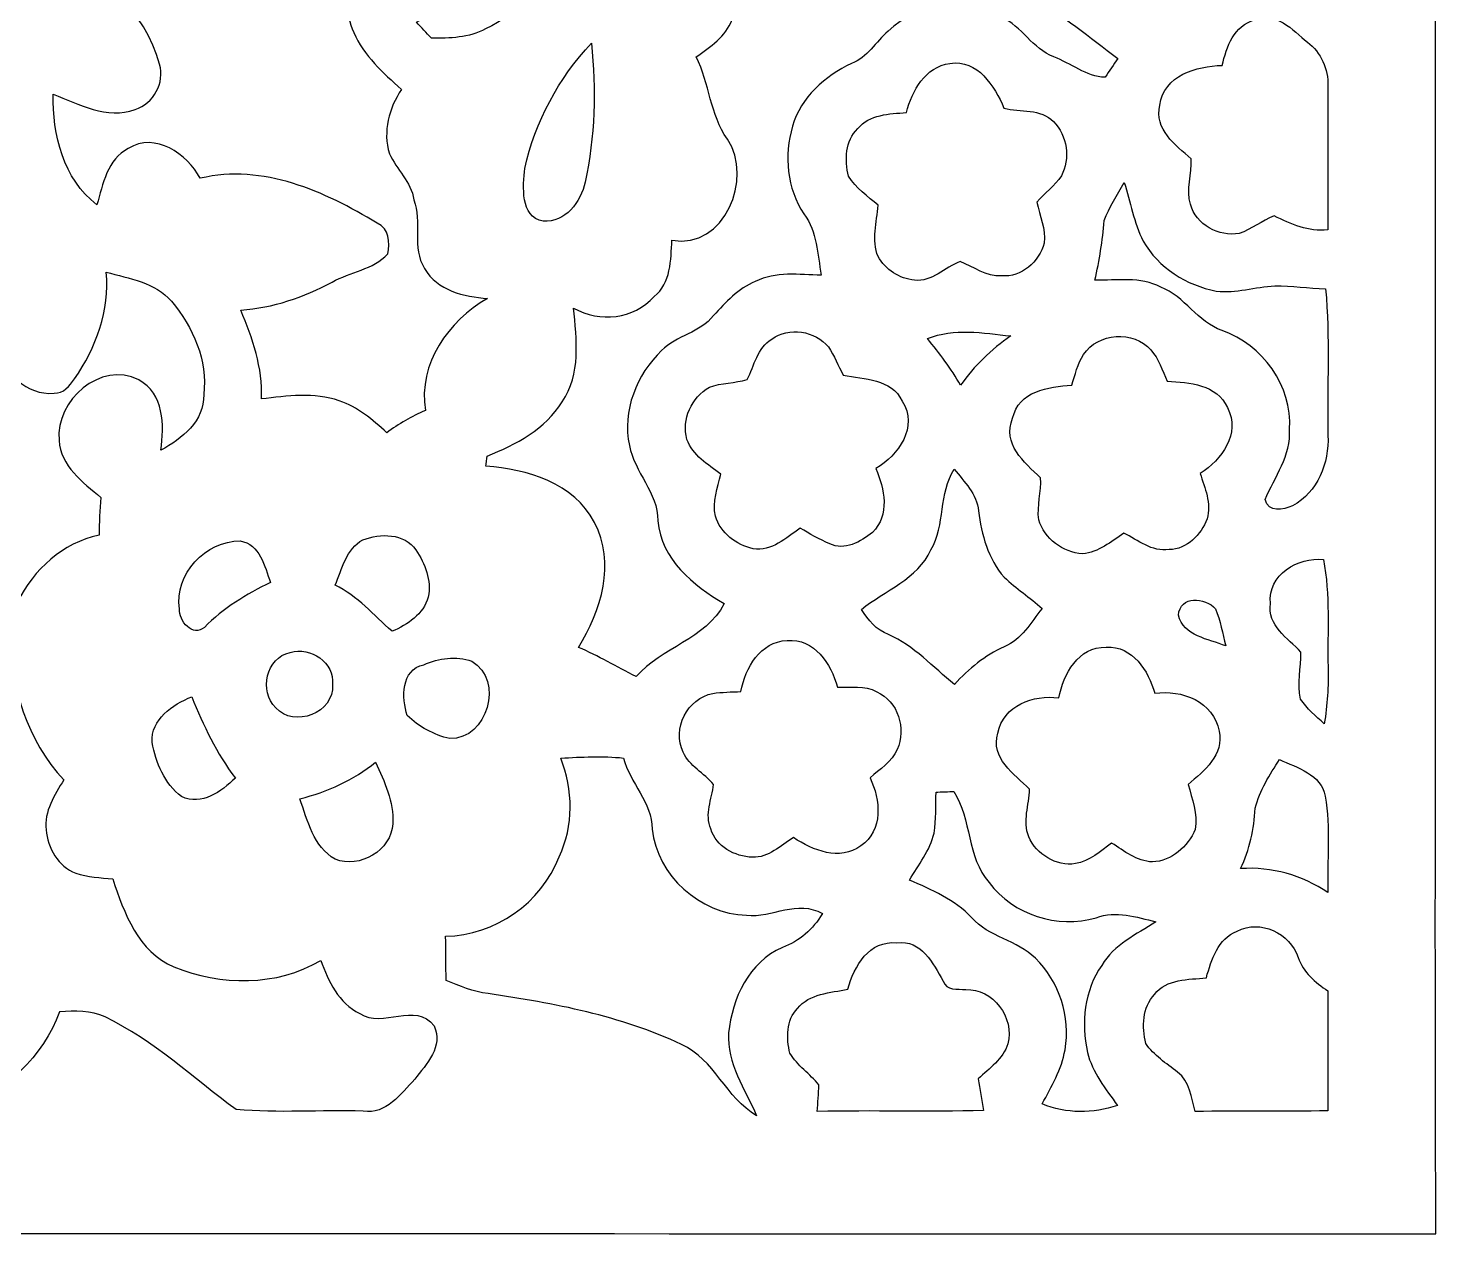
# Model space of a CAD drawing. Header units: centimetres. Extents: x -10.6 to 10.6, y -14 to 14.
# Drawn here: x 2.09 to 10.65, y -13.96 to -6.63 of the extents above; entities that cross this region are included whole.
import ezdxf

# ---------------------------------------------------------------- set-up
doc = ezdxf.new("R2010")
doc.units = ezdxf.units.CM
doc.header["$MEASUREMENT"] = 0
doc.layers.add('Camada 1', color=7, linetype='Continuous')

msp = doc.modelspace()

# ---------------------------------------------------------------- linework, layer by layer
at = {"layer": 'Camada 1', "color": 156}
for points, knots in [([(-10.6433, 13.95341), (-3.54717, 13.95412), (3.54894, 13.95412), (10.64506, 13.95377), (10.64506, 13.95377), (10.644, 6.25686), (10.64472, -1.44003), (10.64436, -9.13694), (10.64436, -9.13694), (10.64648, -10.74313), (10.64083, -12.34968), (10.64718, -13.95589), (10.64718, -13.95589), (3.54894, -13.95377), (-3.54894, -13.95411), (-10.64718, -13.95553), (-10.64718, -13.95553), (-10.64013, -4.65242), (-10.64789, 4.65067), (-10.6433, 13.95341)], [0, 0, 0, 0, 0.1666667, 0.1666667, 0.1666667, 0.1666667, 0.3333333, 0.3333333, 0.3333333, 0.3333333, 0.5, 0.5, 0.5, 0.5, 0.6666667, 0.6666667, 0.6666667, 0.6666667, 1, 1, 1, 1]), ([(3.68935, -4.4704), (3.68935, -4.4704), (3.68935, -4.4704), (3.68935, -4.4704), (3.68935, -4.4704), (3.66006, -4.53248), (3.70945, -4.60199), (3.76237, -4.63337), (3.76237, -4.63337), (3.84774, -4.67783), (3.94441, -4.70041), (4.02271, -4.75862), (4.02271, -4.75862), (4.23262, -4.91208), (4.34162, -5.20417), (4.25662, -5.45429), (4.25662, -5.45429), (4.22416, -5.56682), (4.13985, -5.66313), (4.14338, -5.7852), (4.14338, -5.7852), (4.14055, -6.06071), (3.94124, -6.31789), (3.67454, -6.38703), (3.67454, -6.38703), (3.49673, -6.44877), (3.31082, -6.35916), (3.13124, -6.40785), (3.13124, -6.40785), (2.84585, -6.48545), (2.52165, -6.32566), (2.40841, -6.05296), (2.40841, -6.05296), (2.34597, -5.94184), (2.37949, -5.80214), (2.30786, -5.6963), (2.30786, -5.6963), (2.24683, -5.6021), (2.20169, -5.49909), (2.15971, -5.39537), (2.15971, -5.39537), (2.07856, -5.42536), (1.99955, -5.46206), (1.91557, -5.48252), (1.91557, -5.48252), (1.78011, -5.5132), (1.64217, -5.48181), (1.506, -5.47792), (1.506, -5.47792), (1.7787, -5.68077), (2.04576, -5.91326), (2.19674, -6.22477), (2.19674, -6.22477), (2.52976, -6.26075), (2.80846, -6.53133), (2.89207, -6.84917), (2.89207, -6.84917), (2.92593, -6.96136), (2.85467, -7.088), (2.74425, -7.12435), (2.74425, -7.12435), (2.57315, -7.18643), (2.40242, -7.09259), (2.24649, -7.0305), (2.24649, -7.0305), (2.24013, -7.27745), (2.30681, -7.54556), (2.51178, -7.70254), (2.51178, -7.70254), (2.54706, -7.57802), (2.57598, -7.42702), (2.70228, -7.36106), (2.70228, -7.36106), (2.86597, -7.2591), (3.06034, -7.39386), (3.14006, -7.54203), (3.14006, -7.54203), (3.52142, -7.45172), (3.89573, -7.62141), (4.21498, -7.81473), (4.21498, -7.81473), (4.29012, -7.84895), (4.29153, -7.9308), (4.27848, -8.00169), (4.27848, -8.00169), (4.19064, -8.09766), (4.05024, -8.1093), (3.94124, -8.17316), (3.94124, -8.17316), (3.76907, -8.26557), (3.58174, -8.32908), (3.38596, -8.34284), (3.38596, -8.34284), (3.45617, -8.51464), (3.52142, -8.6935), (3.51084, -8.88259), (3.51084, -8.88259), (3.66747, -8.86529), (3.83151, -8.84061), (3.98426, -8.89387), (3.98426, -8.89387), (4.09609, -8.93127), (4.18711, -9.00923), (4.27248, -9.0879), (4.27248, -9.0879), (4.34586, -9.03498), (4.42453, -8.98913), (4.50744, -8.95278), (4.50744, -8.95278), (4.46263, -8.66634), (4.6475, -8.41058), (4.88456, -8.27229), (4.88456, -8.27229), (4.74239, -8.26099), (4.5787, -8.22501), (4.50249, -8.09025), (4.50249, -8.09025), (4.42207, -7.96325), (4.4905, -7.80732), (4.43723, -7.67291), (4.43723, -7.67291), (4.42207, -7.56284), (4.33175, -7.48946), (4.28871, -7.39245), (4.28871, -7.39245), (4.2478, -7.25735), (4.28625, -7.11658), (4.36174, -7.00193), (4.36174, -7.00193), (4.25026, -6.90068), (4.13244, -6.79767), (4.07317, -6.65585), (4.07317, -6.65585), (4.01742, -6.5412), (4.02166, -6.40927), (4.03365, -6.2858), (4.03365, -6.2858), (4.07811, -6.08188), (4.31553, -5.97146), (4.50814, -6.02896), (4.50814, -6.02896), (4.62492, -6.08682), (4.71134, -6.20959), (4.68453, -6.34434), (4.68453, -6.34434), (4.68736, -6.47841), (4.55541, -6.54261), (4.45311, -6.59341), (4.45311, -6.59341), (4.48344, -6.62552), (4.51379, -6.65833), (4.54377, -6.69113), (4.54377, -6.69113), (4.65596, -6.69183), (4.77237, -6.68901), (4.87327, -6.63434), (4.87327, -6.63434), (5.07646, -6.54227), (5.20559, -6.34929), (5.30823, -6.1595), (5.30823, -6.1595), (5.40208, -5.96123), (5.47511, -5.75098), (5.50827, -5.53366), (5.50827, -5.53366), (5.40456, -5.61552), (5.30048, -5.70652), (5.16819, -5.73617), (5.16819, -5.73617), (5.01049, -5.78202), (4.81541, -5.7665), (4.70181, -5.63597), (4.70181, -5.63597), (4.58716, -5.49239), (4.58823, -5.2959), (4.61503, -5.12339), (4.61503, -5.12339), (4.55648, -5.11315), (4.49579, -5.10857), (4.44112, -5.08528), (4.44112, -5.08528), (4.34798, -4.95687), (4.33387, -4.79354), (4.27107, -4.65313), (4.27107, -4.65313), (4.17052, -4.53918), (4.04459, -4.44041), (3.8996, -4.39137), (3.8996, -4.39137), (3.81847, -4.36138), (3.74685, -4.4217), (3.68935, -4.4704)], [0, 0, 0, 0, 0.0204082, 0.0204082, 0.0204082, 0.0204082, 0.0408163, 0.0408163, 0.0408163, 0.0408163, 0.0612245, 0.0612245, 0.0612245, 0.0612245, 0.0816327, 0.0816327, 0.0816327, 0.0816327, 0.1020408, 0.1020408, 0.1020408, 0.1020408, 0.122449, 0.122449, 0.122449, 0.122449, 0.1428571, 0.1428571, 0.1428571, 0.1428571, 0.1632653, 0.1632653, 0.1632653, 0.1632653, 0.1836735, 0.1836735, 0.1836735, 0.1836735, 0.2040816, 0.2040816, 0.2040816, 0.2040816, 0.2244898, 0.2244898, 0.2244898, 0.2244898, 0.244898, 0.244898, 0.244898, 0.244898, 0.2653061, 0.2653061, 0.2653061, 0.2653061, 0.2857143, 0.2857143, 0.2857143, 0.2857143, 0.3061224, 0.3061224, 0.3061224, 0.3061224, 0.3265306, 0.3265306, 0.3265306, 0.3265306, 0.3469388, 0.3469388, 0.3469388, 0.3469388, 0.3673469, 0.3673469, 0.3673469, 0.3673469, 0.3877551, 0.3877551, 0.3877551, 0.3877551, 0.4081633, 0.4081633, 0.4081633, 0.4081633, 0.4285714, 0.4285714, 0.4285714, 0.4285714, 0.4489796, 0.4489796, 0.4489796, 0.4489796, 0.4693878, 0.4693878, 0.4693878, 0.4693878, 0.4897959, 0.4897959, 0.4897959, 0.4897959, 0.5102041, 0.5102041, 0.5102041, 0.5102041, 0.5306122, 0.5306122, 0.5306122, 0.5306122, 0.5510204, 0.5510204, 0.5510204, 0.5510204, 0.5714286, 0.5714286, 0.5714286, 0.5714286, 0.5918367, 0.5918367, 0.5918367, 0.5918367, 0.6122449, 0.6122449, 0.6122449, 0.6122449, 0.6326531, 0.6326531, 0.6326531, 0.6326531, 0.6530612, 0.6530612, 0.6530612, 0.6530612, 0.6734694, 0.6734694, 0.6734694, 0.6734694, 0.6938776, 0.6938776, 0.6938776, 0.6938776, 0.7142857, 0.7142857, 0.7142857, 0.7142857, 0.7346939, 0.7346939, 0.7346939, 0.7346939, 0.755102, 0.755102, 0.755102, 0.755102, 0.7755102, 0.7755102, 0.7755102, 0.7755102, 0.7959184, 0.7959184, 0.7959184, 0.7959184, 0.8163265, 0.8163265, 0.8163265, 0.8163265, 0.8367347, 0.8367347, 0.8367347, 0.8367347, 0.8571429, 0.8571429, 0.8571429, 0.8571429, 0.877551, 0.877551, 0.877551, 0.877551, 0.8979592, 0.8979592, 0.8979592, 0.8979592, 0.9183673, 0.9183673, 0.9183673, 0.9183673, 0.9387755, 0.9387755, 0.9387755, 0.9387755, 0.9591837, 0.9591837, 0.9591837, 0.9591837, 1, 1, 1, 1]), ([(6.75604, -4.57412), (6.75604, -4.57412), (6.75604, -4.57412), (6.75604, -4.57412), (6.75604, -4.57412), (6.68338, -4.81929), (6.59482, -5.06165), (6.56271, -5.31707), (6.56271, -5.31707), (6.5345, -5.45253), (6.5412, -5.60317), (6.46465, -5.72347), (6.46465, -5.72347), (6.38562, -5.80214), (6.26745, -5.75768), (6.2036, -5.6843), (6.2036, -5.6843), (6.07306, -5.53895), (5.97217, -5.36963), (5.84412, -5.22181), (5.84412, -5.22181), (5.8427, -5.43348), (5.84234, -5.6462), (5.8113, -5.85645), (5.8113, -5.85645), (5.7866, -6.05048), (5.79649, -6.26285), (5.92242, -6.42301), (5.92242, -6.42301), (5.96547, -6.35635), (5.99968, -6.28156), (6.05966, -6.22757), (6.05966, -6.22757), (6.13021, -6.20854), (6.21064, -6.20642), (6.27732, -6.23958), (6.27732, -6.23958), (6.38245, -6.31013), (6.43573, -6.46324), (6.37117, -6.57789), (6.37117, -6.57789), (6.3327, -6.6809), (6.23922, -6.74441), (6.1528, -6.80473), (6.1528, -6.80473), (6.23534, -6.96453), (6.23639, -7.15539), (6.34259, -7.30391), (6.34259, -7.30391), (6.50205, -7.54097), (6.32566, -7.97594), (6.00569, -7.91845), (6.00569, -7.91845), (5.99756, -8.03804), (6.00216, -8.17915), (5.89667, -8.25994), (5.89667, -8.25994), (5.77427, -8.39998), (5.56648, -8.41974), (5.40843, -8.33049), (5.40843, -8.33049), (5.4243, -8.52028), (5.45606, -8.73371), (5.33788, -8.89952), (5.33788, -8.89952), (5.23768, -9.06709), (5.05777, -9.15916), (4.88314, -9.23042), (4.88314, -9.23042), (4.88138, -9.24594), (4.87715, -9.27664), (4.87539, -9.29216), (4.87539, -9.29216), (5.1255, -9.30945), (5.41126, -9.39341), (5.53437, -9.63295), (5.53437, -9.63295), (5.66737, -9.87743), (5.57494, -10.17093), (5.43772, -10.39213), (5.43772, -10.39213), (5.558, -10.44363), (5.6709, -10.51031), (5.78731, -10.56993), (5.78731, -10.56993), (5.94501, -10.39176), (6.20642, -10.34486), (6.32388, -10.12647), (6.32388, -10.12647), (6.13339, -10.01642), (5.94077, -9.85838), (5.92067, -9.62271), (5.92067, -9.62271), (5.91925, -9.45091), (5.77849, -9.32921), (5.74745, -9.16586), (5.74745, -9.16586), (5.70123, -8.95667), (5.79154, -8.73371), (5.94254, -8.58838), (5.94254, -8.58838), (6.03425, -8.49665), (6.17784, -8.48042), (6.25827, -8.376), (6.25827, -8.376), (6.33165, -8.29486), (6.40927, -8.21265), (6.51157, -8.16892), (6.51157, -8.16892), (6.63609, -8.10718), (6.77898, -8.12765), (6.91303, -8.13047), (6.91303, -8.13047), (6.8901, -8.00381), (6.88798, -7.86589), (6.8079, -7.75864), (6.8079, -7.75864), (6.70277, -7.60448), (6.68655, -7.40233), (6.73805, -7.22629), (6.73805, -7.22629), (6.78744, -7.04956), (6.93561, -6.92009), (7.09719, -6.84494), (7.09719, -6.84494), (7.19278, -6.80685), (7.24464, -6.71335), (7.31906, -6.64774), (7.31906, -6.64774), (7.49899, -6.47629), (7.79039, -6.45159), (8.0077, -6.56271), (8.0077, -6.56271), (8.13152, -6.61952), (8.1975, -6.75464), (8.3259, -6.80437), (8.3259, -6.80437), (8.42997, -6.84354), (8.52275, -6.92326), (8.6374, -6.92855), (8.6374, -6.92855), (8.66386, -6.89081), (8.68961, -6.85236), (8.71395, -6.81355), (8.71395, -6.81355), (8.38022, -6.55038), (8.01616, -6.32001), (7.73289, -5.99934), (7.73289, -5.99934), (7.67115, -6.13056), (7.61505, -6.27591), (7.49158, -6.36305), (7.49158, -6.36305), (7.27216, -6.54861), (6.90491, -6.51756), (6.72677, -6.28931), (6.72677, -6.28931), (6.586, -6.14115), (6.55884, -5.8748), (6.71617, -5.7284), (6.71617, -5.7284), (6.82059, -5.59435), (7.05908, -5.64268), (7.11341, -5.80036), (7.11341, -5.80036), (7.17832, -5.91925), (7.1074, -6.04872), (7.06402, -6.16162), (7.06402, -6.16162), (7.13987, -6.16091), (7.2277, -6.18067), (7.29051, -6.12457), (7.29051, -6.12457), (7.42456, -6.02368), (7.45878, -5.83706), (7.45489, -5.67901), (7.45489, -5.67901), (7.42385, -5.41796), (7.34589, -5.13891), (7.13809, -4.96252), (7.13809, -4.96252), (7.00263, -4.84082), (6.88481, -4.70181), (6.75604, -4.57412)], [0, 0, 0, 0, 0.0212766, 0.0212766, 0.0212766, 0.0212766, 0.0425532, 0.0425532, 0.0425532, 0.0425532, 0.0638298, 0.0638298, 0.0638298, 0.0638298, 0.0851064, 0.0851064, 0.0851064, 0.0851064, 0.106383, 0.106383, 0.106383, 0.106383, 0.1276596, 0.1276596, 0.1276596, 0.1276596, 0.1489362, 0.1489362, 0.1489362, 0.1489362, 0.1702128, 0.1702128, 0.1702128, 0.1702128, 0.1914894, 0.1914894, 0.1914894, 0.1914894, 0.212766, 0.212766, 0.212766, 0.212766, 0.2340426, 0.2340426, 0.2340426, 0.2340426, 0.2553191, 0.2553191, 0.2553191, 0.2553191, 0.2765957, 0.2765957, 0.2765957, 0.2765957, 0.2978723, 0.2978723, 0.2978723, 0.2978723, 0.3191489, 0.3191489, 0.3191489, 0.3191489, 0.3404255, 0.3404255, 0.3404255, 0.3404255, 0.3617021, 0.3617021, 0.3617021, 0.3617021, 0.3829787, 0.3829787, 0.3829787, 0.3829787, 0.4042553, 0.4042553, 0.4042553, 0.4042553, 0.4255319, 0.4255319, 0.4255319, 0.4255319, 0.4468085, 0.4468085, 0.4468085, 0.4468085, 0.4680851, 0.4680851, 0.4680851, 0.4680851, 0.4893617, 0.4893617, 0.4893617, 0.4893617, 0.5106383, 0.5106383, 0.5106383, 0.5106383, 0.5319149, 0.5319149, 0.5319149, 0.5319149, 0.5531915, 0.5531915, 0.5531915, 0.5531915, 0.5744681, 0.5744681, 0.5744681, 0.5744681, 0.5957447, 0.5957447, 0.5957447, 0.5957447, 0.6170213, 0.6170213, 0.6170213, 0.6170213, 0.6382979, 0.6382979, 0.6382979, 0.6382979, 0.6595745, 0.6595745, 0.6595745, 0.6595745, 0.6808511, 0.6808511, 0.6808511, 0.6808511, 0.7021277, 0.7021277, 0.7021277, 0.7021277, 0.7234043, 0.7234043, 0.7234043, 0.7234043, 0.7446809, 0.7446809, 0.7446809, 0.7446809, 0.7659574, 0.7659574, 0.7659574, 0.7659574, 0.787234, 0.787234, 0.787234, 0.787234, 0.8085106, 0.8085106, 0.8085106, 0.8085106, 0.8297872, 0.8297872, 0.8297872, 0.8297872, 0.8510638, 0.8510638, 0.8510638, 0.8510638, 0.8723404, 0.8723404, 0.8723404, 0.8723404, 0.893617, 0.893617, 0.893617, 0.893617, 0.9148936, 0.9148936, 0.9148936, 0.9148936, 0.9361702, 0.9361702, 0.9361702, 0.9361702, 0.9574468, 0.9574468, 0.9574468, 0.9574468, 1, 1, 1, 1]), ([(9.5458, -6.57965), (9.5458, -6.57965), (9.5458, -6.57965), (9.5458, -6.57965), (9.5458, -6.57965), (9.42128, -6.61282), (9.37472, -6.7437), (9.34931, -6.85623), (9.34931, -6.85623), (9.19198, -6.85977), (8.99548, -6.91585), (8.97008, -7.09753), (8.97008, -7.09753), (8.93444, -7.24534), (9.06463, -7.34024), (9.16128, -7.42421), (9.16128, -7.42421), (9.16622, -7.51628), (9.12705, -7.60906), (9.15599, -7.70008), (9.15599, -7.70008), (9.19056, -7.82389), (9.3285, -7.89939), (9.45268, -7.87752), (9.45268, -7.87752), (9.52746, -7.85035), (9.59131, -7.80133), (9.66435, -7.77063), (9.66435, -7.77063), (9.7677, -7.82002), (9.87212, -7.86977), (9.99101, -7.85424), (9.99101, -7.85424), (9.99101, -7.56355), (9.99277, -7.27287), (9.99101, -6.98253), (9.99101, -6.98253), (9.99418, -6.87811), (9.95009, -6.77757), (9.86649, -6.71476), (9.86649, -6.71476), (9.7783, -6.64138), (9.6721, -6.52251), (9.5458, -6.57965)], [0, 0, 0, 0, 0.0833333, 0.0833333, 0.0833333, 0.0833333, 0.1666667, 0.1666667, 0.1666667, 0.1666667, 0.25, 0.25, 0.25, 0.25, 0.3333333, 0.3333333, 0.3333333, 0.3333333, 0.4166667, 0.4166667, 0.4166667, 0.4166667, 0.5, 0.5, 0.5, 0.5, 0.5833333, 0.5833333, 0.5833333, 0.5833333, 0.6666667, 0.6666667, 0.6666667, 0.6666667, 0.75, 0.75, 0.75, 0.75, 0.8333333, 0.8333333, 0.8333333, 0.8333333, 1, 1, 1, 1]), ([(5.1114, -7.48205), (5.1114, -7.48205), (5.1114, -7.48205), (5.1114, -7.48205), (5.1114, -7.48205), (5.1008, -7.59142), (5.08141, -7.77416), (5.22252, -7.80308), (5.22252, -7.80308), (5.35657, -7.81156), (5.45324, -7.68631), (5.47792, -7.56603), (5.47792, -7.56603), (5.53861, -7.2898), (5.54531, -7.00263), (5.51602, -6.72182), (5.51602, -6.72182), (5.31741, -6.93313), (5.17418, -7.19912), (5.1114, -7.48205)], [0, 0, 0, 0, 0.1666667, 0.1666667, 0.1666667, 0.1666667, 0.3333333, 0.3333333, 0.3333333, 0.3333333, 0.5, 0.5, 0.5, 0.5, 0.6666667, 0.6666667, 0.6666667, 0.6666667, 1, 1, 1, 1]), ([(7.4302, -7.14304), (7.4302, -7.14304), (7.4302, -7.14304), (7.4302, -7.14304), (7.4302, -7.14304), (7.32649, -7.1494), (7.20689, -7.15398), (7.13493, -7.24041), (7.13493, -7.24041), (7.05555, -7.31414), (7.05731, -7.43091), (7.07743, -7.52934), (7.07743, -7.52934), (7.12294, -7.60165), (7.1942, -7.6521), (7.2591, -7.70607), (7.2591, -7.70607), (7.24887, -7.80873), (7.21959, -7.91739), (7.25769, -8.01792), (7.25769, -8.01792), (7.30284, -8.09625), (7.38893, -8.15233), (7.47923, -8.16151), (7.47923, -8.16151), (7.58613, -8.17386), (7.66268, -8.08177), (7.75687, -8.04862), (7.75687, -8.04862), (7.84014, -8.0779), (7.91457, -8.14351), (8.00805, -8.13435), (8.00805, -8.13435), (8.12835, -8.14599), (8.23877, -8.04862), (8.26664, -7.93537), (8.26664, -7.93537), (8.28075, -7.84965), (8.23877, -7.76958), (8.22359, -7.68772), (8.22359, -7.68772), (8.26947, -7.63128), (8.33084, -7.58825), (8.37177, -7.52756), (8.37177, -7.52756), (8.42715, -7.4228), (8.40775, -7.28203), (8.32379, -7.19771), (8.32379, -7.19771), (8.24652, -7.11553), (8.1227, -7.14269), (8.02323, -7.11517), (8.02323, -7.11517), (7.96361, -6.98112), (7.86518, -6.81813), (7.69513, -6.84354), (7.69513, -6.84354), (7.54238, -6.86681), (7.46548, -7.00722), (7.4302, -7.14304)], [0, 0, 0, 0, 0.0625, 0.0625, 0.0625, 0.0625, 0.125, 0.125, 0.125, 0.125, 0.1875, 0.1875, 0.1875, 0.1875, 0.25, 0.25, 0.25, 0.25, 0.3125, 0.3125, 0.3125, 0.3125, 0.375, 0.375, 0.375, 0.375, 0.4375, 0.4375, 0.4375, 0.4375, 0.5, 0.5, 0.5, 0.5, 0.5625, 0.5625, 0.5625, 0.5625, 0.625, 0.625, 0.625, 0.625, 0.6875, 0.6875, 0.6875, 0.6875, 0.75, 0.75, 0.75, 0.75, 0.8125, 0.8125, 0.8125, 0.8125, 0.875, 0.875, 0.875, 0.875, 1, 1, 1, 1]), ([(8.63282, -7.79921), (8.63282, -7.79921), (8.63282, -7.79921), (8.63282, -7.79921), (8.63282, -7.79921), (8.62117, -7.92056), (8.60354, -8.04157), (8.57532, -8.16081), (8.57532, -8.16081), (8.70866, -8.16327), (8.85225, -8.13822), (8.97573, -8.20313), (8.97573, -8.20313), (9.12213, -8.25958), (9.19868, -8.41691), (9.34861, -8.46632), (9.34861, -8.46632), (9.59343, -8.5538), (9.77688, -8.80356), (9.75818, -9.06744), (9.75818, -9.06744), (9.76877, -9.22584), (9.66786, -9.35601), (9.60966, -9.49466), (9.60966, -9.49466), (9.62766, -9.57403), (9.72114, -9.55674), (9.77688, -9.53135), (9.77688, -9.53135), (9.92998, -9.45127), (9.99912, -9.26994), (9.99172, -9.10412), (9.99172, -9.10412), (9.98536, -8.80709), (10.00548, -8.509), (9.97725, -8.21302), (9.97725, -8.21302), (9.8739, -8.21019), (9.77159, -8.19467), (9.66857, -8.19502), (9.66857, -8.19502), (9.5497, -8.20137), (9.43292, -8.24194), (9.31333, -8.22713), (9.31333, -8.22713), (9.13165, -8.1936), (8.9616, -8.08496), (8.86848, -7.92373), (8.86848, -7.92373), (8.81062, -7.8119), (8.79403, -7.68456), (8.75383, -7.56673), (8.75383, -7.56673), (8.70973, -7.64222), (8.66352, -7.71701), (8.63282, -7.79921)], [0, 0, 0, 0, 0.0666667, 0.0666667, 0.0666667, 0.0666667, 0.1333333, 0.1333333, 0.1333333, 0.1333333, 0.2, 0.2, 0.2, 0.2, 0.2666667, 0.2666667, 0.2666667, 0.2666667, 0.3333333, 0.3333333, 0.3333333, 0.3333333, 0.4, 0.4, 0.4, 0.4, 0.4666667, 0.4666667, 0.4666667, 0.4666667, 0.5333333, 0.5333333, 0.5333333, 0.5333333, 0.6, 0.6, 0.6, 0.6, 0.6666667, 0.6666667, 0.6666667, 0.6666667, 0.7333333, 0.7333333, 0.7333333, 0.7333333, 0.8, 0.8, 0.8, 0.8, 0.8666667, 0.8666667, 0.8666667, 0.8666667, 1, 1, 1, 1]), ([(2.56857, -8.11247), (2.56857, -8.11247), (2.56857, -8.11247), (2.56857, -8.11247), (2.56857, -8.11247), (2.58938, -8.34495), (2.50684, -8.57215), (2.37596, -8.76123), (2.37596, -8.76123), (2.34456, -8.8018), (2.30964, -8.85155), (2.25142, -8.84731), (2.25142, -8.84731), (2.08104, -8.86529), (1.96427, -8.71466), (1.86584, -8.59966), (1.86584, -8.59966), (1.76283, -8.7323), (1.65381, -8.86071), (1.5374, -8.98172), (1.5374, -8.98172), (1.47109, -9.05403), (1.38852, -9.14646), (1.42945, -9.2523), (1.42945, -9.2523), (1.71202, -9.47137), (1.91065, -9.78181), (2.02881, -10.1166), (2.02881, -10.1166), (2.12901, -9.91834), (2.30292, -9.75713), (2.52448, -9.71055), (2.52448, -9.71055), (2.52552, -9.63365), (2.52942, -9.5571), (2.53646, -9.4809), (2.53646, -9.4809), (2.42534, -9.39024), (2.29129, -9.2904), (2.28141, -9.13448), (2.28141, -9.13448), (2.25882, -8.89353), (2.53505, -8.64834), (2.76542, -8.76757), (2.76542, -8.76757), (2.92028, -8.84907), (2.92169, -9.04346), (2.90054, -9.19444), (2.90054, -9.19444), (3.02823, -9.12529), (3.16547, -9.017), (3.16052, -8.85613), (3.16052, -8.85613), (3.18698, -8.64799), (3.09562, -8.44585), (2.96438, -8.28957), (2.96438, -8.28957), (2.86597, -8.17386), (2.70722, -8.15021), (2.56857, -8.11247)], [0, 0, 0, 0, 0.0625, 0.0625, 0.0625, 0.0625, 0.125, 0.125, 0.125, 0.125, 0.1875, 0.1875, 0.1875, 0.1875, 0.25, 0.25, 0.25, 0.25, 0.3125, 0.3125, 0.3125, 0.3125, 0.375, 0.375, 0.375, 0.375, 0.4375, 0.4375, 0.4375, 0.4375, 0.5, 0.5, 0.5, 0.5, 0.5625, 0.5625, 0.5625, 0.5625, 0.625, 0.625, 0.625, 0.625, 0.6875, 0.6875, 0.6875, 0.6875, 0.75, 0.75, 0.75, 0.75, 0.8125, 0.8125, 0.8125, 0.8125, 0.875, 0.875, 0.875, 0.875, 1, 1, 1, 1]), ([(6.61175, -8.51887), (6.61175, -8.51887), (6.61175, -8.51887), (6.61175, -8.51887), (6.61175, -8.51887), (6.52426, -8.57215), (6.50558, -8.67974), (6.46358, -8.76511), (6.46358, -8.76511), (6.38774, -8.78662), (6.3066, -8.78346), (6.23288, -8.81203), (6.23288, -8.81203), (6.12668, -8.87236), (6.06071, -9.00852), (6.09706, -9.12847), (6.09706, -9.12847), (6.13163, -9.22619), (6.22477, -9.28017), (6.30273, -9.34013), (6.30273, -9.34013), (6.2819, -9.42269), (6.25191, -9.5077), (6.26955, -9.5945), (6.26955, -9.5945), (6.30096, -9.69715), (6.39621, -9.77053), (6.49886, -9.79311), (6.49886, -9.79311), (6.61034, -9.81145), (6.70031, -9.72819), (6.7839, -9.66786), (6.7839, -9.66786), (6.84318, -9.70104), (6.90138, -9.73701), (6.96489, -9.76277), (6.96489, -9.76277), (7.05238, -9.80863), (7.15468, -9.74936), (7.22383, -9.69398), (7.22383, -9.69398), (7.33071, -9.58919), (7.29755, -9.42798), (7.24464, -9.30556), (7.24464, -9.30556), (7.38187, -9.22584), (7.505, -9.05191), (7.4048, -8.89599), (7.4048, -8.89599), (7.33848, -8.75665), (7.17444, -8.76547), (7.04673, -8.73794), (7.04673, -8.73794), (7.01498, -8.68115), (6.9924, -8.62012), (6.95678, -8.5665), (6.95678, -8.5665), (6.87458, -8.46842), (6.71688, -8.44303), (6.61175, -8.51887)], [0, 0, 0, 0, 0.0625, 0.0625, 0.0625, 0.0625, 0.125, 0.125, 0.125, 0.125, 0.1875, 0.1875, 0.1875, 0.1875, 0.25, 0.25, 0.25, 0.25, 0.3125, 0.3125, 0.3125, 0.3125, 0.375, 0.375, 0.375, 0.375, 0.4375, 0.4375, 0.4375, 0.4375, 0.5, 0.5, 0.5, 0.5, 0.5625, 0.5625, 0.5625, 0.5625, 0.625, 0.625, 0.625, 0.625, 0.6875, 0.6875, 0.6875, 0.6875, 0.75, 0.75, 0.75, 0.75, 0.8125, 0.8125, 0.8125, 0.8125, 0.875, 0.875, 0.875, 0.875, 1, 1, 1, 1]), ([(7.55791, -8.5157), (7.55791, -8.5157), (7.55791, -8.5157), (7.55791, -8.5157), (7.55791, -8.5157), (7.63093, -8.60565), (7.7022, -8.69809), (7.75899, -8.79968), (7.75899, -8.79968), (7.8426, -8.68257), (7.94561, -8.58131), (8.06414, -8.50018), (8.06414, -8.50018), (7.89515, -8.48184), (7.72159, -8.45114), (7.55791, -8.5157)], [0, 0, 0, 0, 0.2, 0.2, 0.2, 0.2, 0.4, 0.4, 0.4, 0.4, 0.6, 0.6, 0.6, 0.6, 1, 1, 1, 1]), ([(8.50688, -8.61306), (8.50688, -8.61306), (8.50688, -8.61306), (8.50688, -8.61306), (8.50688, -8.61306), (8.46983, -8.66916), (8.45572, -8.73653), (8.43455, -8.79968), (8.43455, -8.79968), (8.29344, -8.8085), (8.11247, -8.83425), (8.07544, -8.99971), (8.07544, -8.99971), (8.01299, -9.15492), (8.14422, -9.26782), (8.24583, -9.3613), (8.24583, -9.3613), (8.25076, -9.44633), (8.22254, -9.53099), (8.23453, -9.61672), (8.23453, -9.61672), (8.2691, -9.73172), (8.38129, -9.81674), (8.50087, -9.82345), (8.50087, -9.82345), (8.59754, -9.81533), (8.6748, -9.75006), (8.75135, -9.69751), (8.75135, -9.69751), (8.83742, -9.74266), (8.92245, -9.81251), (9.02616, -9.7984), (9.02616, -9.7984), (9.13553, -9.79664), (9.22019, -9.70774), (9.25759, -9.61178), (9.25759, -9.61178), (9.28404, -9.51688), (9.24348, -9.4241), (9.2149, -9.33591), (9.2149, -9.33591), (9.34649, -9.25089), (9.46255, -9.09496), (9.38142, -8.9355), (9.38142, -8.9355), (9.31579, -8.79298), (9.15034, -8.78275), (9.01417, -8.77534), (9.01417, -8.77534), (8.9856, -8.70973), (8.96443, -8.63811), (8.9147, -8.58485), (8.9147, -8.58485), (8.81238, -8.46313), (8.5926, -8.47972), (8.50688, -8.61306)], [0, 0, 0, 0, 0.0666667, 0.0666667, 0.0666667, 0.0666667, 0.1333333, 0.1333333, 0.1333333, 0.1333333, 0.2, 0.2, 0.2, 0.2, 0.2666667, 0.2666667, 0.2666667, 0.2666667, 0.3333333, 0.3333333, 0.3333333, 0.3333333, 0.4, 0.4, 0.4, 0.4, 0.4666667, 0.4666667, 0.4666667, 0.4666667, 0.5333333, 0.5333333, 0.5333333, 0.5333333, 0.6, 0.6, 0.6, 0.6, 0.6666667, 0.6666667, 0.6666667, 0.6666667, 0.7333333, 0.7333333, 0.7333333, 0.7333333, 0.8, 0.8, 0.8, 0.8, 0.8666667, 0.8666667, 0.8666667, 0.8666667, 1, 1, 1, 1]), ([(7.57943, -9.79945), (7.57943, -9.79945), (7.57943, -9.79945), (7.57943, -9.79945), (7.57943, -9.79945), (7.49793, -9.97902), (7.29967, -10.04429), (7.15715, -10.16246), (7.15715, -10.16246), (7.19771, -10.22667), (7.24746, -10.28629), (7.32084, -10.31451), (7.32084, -10.31451), (7.47781, -10.38224), (7.59107, -10.51312), (7.72266, -10.6172), (7.72266, -10.6172), (7.80837, -10.52264), (7.90716, -10.44117), (8.02428, -10.3886), (8.02428, -10.3886), (8.13011, -10.3452), (8.18761, -10.24183), (8.25429, -10.15576), (8.25429, -10.15576), (8.18161, -10.08803), (8.09554, -10.03582), (8.02498, -9.96597), (8.02498, -9.96597), (7.92551, -9.85519), (7.88704, -9.70667), (7.86799, -9.5631), (7.86799, -9.5631), (7.85847, -9.46043), (7.78087, -9.386), (7.72125, -9.30945), (7.72125, -9.30945), (7.62494, -9.45727), (7.66867, -9.64812), (7.57943, -9.79945)], [0, 0, 0, 0, 0.0909091, 0.0909091, 0.0909091, 0.0909091, 0.1818182, 0.1818182, 0.1818182, 0.1818182, 0.2727273, 0.2727273, 0.2727273, 0.2727273, 0.3636364, 0.3636364, 0.3636364, 0.3636364, 0.4545455, 0.4545455, 0.4545455, 0.4545455, 0.5454545, 0.5454545, 0.5454545, 0.5454545, 0.6363636, 0.6363636, 0.6363636, 0.6363636, 0.7272727, 0.7272727, 0.7272727, 0.7272727, 0.8181818, 0.8181818, 0.8181818, 0.8181818, 1, 1, 1, 1]), ([(3.01378, -10.15824), (3.01378, -10.15824), (3.01378, -10.15824), (3.01378, -10.15824), (3.01378, -10.15824), (3.00813, -10.2316), (3.09562, -10.33251), (3.16476, -10.27077), (3.16476, -10.27077), (3.27942, -10.15364), (3.41982, -10.06968), (3.56588, -9.99771), (3.56588, -9.99771), (3.53201, -9.90106), (3.50237, -9.76347), (3.38137, -9.74583), (3.38137, -9.74583), (3.17465, -9.74266), (2.98062, -9.94938), (3.01378, -10.15824)], [0, 0, 0, 0, 0.1666667, 0.1666667, 0.1666667, 0.1666667, 0.3333333, 0.3333333, 0.3333333, 0.3333333, 0.5, 0.5, 0.5, 0.5, 0.6666667, 0.6666667, 0.6666667, 0.6666667, 1, 1, 1, 1]), ([(4.12784, -9.73912), (4.12784, -9.73912), (4.12784, -9.73912), (4.12784, -9.73912), (4.12784, -9.73912), (4.02554, -9.7924), (4.00227, -9.91763), (3.95851, -10.0143), (3.95851, -10.0143), (4.09609, -10.07991), (4.19347, -10.19632), (4.30494, -10.29475), (4.30494, -10.29475), (4.39949, -10.25525), (4.49474, -10.19033), (4.52508, -10.08661), (4.52508, -10.08661), (4.54518, -9.98573), (4.50566, -9.88272), (4.44994, -9.80015), (4.44994, -9.80015), (4.37973, -9.69785), (4.23262, -9.69785), (4.12784, -9.73912)], [0, 0, 0, 0, 0.1428571, 0.1428571, 0.1428571, 0.1428571, 0.2857143, 0.2857143, 0.2857143, 0.2857143, 0.4285714, 0.4285714, 0.4285714, 0.4285714, 0.5714286, 0.5714286, 0.5714286, 0.5714286, 0.7142857, 0.7142857, 0.7142857, 0.7142857, 1, 1, 1, 1]), ([(9.64177, -10.12472), (9.64177, -10.12472), (9.64177, -10.12472), (9.64177, -10.12472), (9.64177, -10.12472), (9.62201, -10.26018), (9.74724, -10.33568), (9.82732, -10.42141), (9.82732, -10.42141), (9.82802, -10.51594), (9.80193, -10.61225), (9.82556, -10.70645), (9.82556, -10.70645), (9.8626, -10.76571), (9.91799, -10.80981), (9.96914, -10.85673), (9.96914, -10.85673), (9.98889, -10.74278), (9.99489, -10.62777), (9.99208, -10.51277), (9.99208, -10.51277), (9.98714, -10.29441), (10.00653, -10.07392), (9.96421, -9.85801), (9.96421, -9.85801), (9.80934, -9.84108), (9.62483, -9.95257), (9.64177, -10.12472)], [0, 0, 0, 0, 0.125, 0.125, 0.125, 0.125, 0.25, 0.25, 0.25, 0.25, 0.375, 0.375, 0.375, 0.375, 0.5, 0.5, 0.5, 0.5, 0.625, 0.625, 0.625, 0.625, 0.75, 0.75, 0.75, 0.75, 1, 1, 1, 1]), ([(9.08332, -10.19668), (9.08332, -10.19668), (9.08332, -10.19668), (9.08332, -10.19668), (9.08332, -10.19668), (9.11048, -10.3244), (9.26889, -10.34133), (9.37048, -10.38365), (9.37048, -10.38365), (9.35073, -10.30817), (9.33872, -10.2302), (9.30909, -10.15824), (9.30909, -10.15824), (9.24524, -10.08803), (9.09143, -10.07497), (9.08332, -10.19668)], [0, 0, 0, 0, 0.2, 0.2, 0.2, 0.2, 0.4, 0.4, 0.4, 0.4, 0.6, 0.6, 0.6, 0.6, 1, 1, 1, 1]), ([(1.37548, -10.4267), (1.37548, -10.4267), (1.37548, -10.4267), (1.37548, -10.4267), (1.37548, -10.4267), (1.46049, -10.85037), (1.57868, -11.2709), (1.79846, -11.6466), (1.79846, -11.6466), (1.6637, -11.82616), (1.51341, -11.99303), (1.37407, -12.16871), (1.37407, -12.16871), (1.22695, -12.36698), (1.16804, -12.61463), (1.03645, -12.82135), (1.03645, -12.82135), (0.93768, -12.95505), (0.7553, -12.94623), (0.60749, -12.93176), (0.60749, -12.93176), (0.45402, -12.91449), (0.33689, -12.80653), (0.22153, -12.71447), (0.22153, -12.71447), (0.25364, -12.88486), (0.30551, -13.05065), (0.37076, -13.21152), (0.37076, -13.21152), (0.81068, -13.20482), (1.25095, -13.21611), (1.69087, -13.20587), (1.69087, -13.20587), (1.95155, -13.08981), (2.18475, -12.87992), (2.28528, -12.60615), (2.28528, -12.60615), (2.37737, -12.60228), (2.47543, -12.59487), (2.56117, -12.63826), (2.56117, -12.63826), (2.8575, -12.77902), (3.09597, -13.01009), (3.35808, -13.20129), (3.35808, -13.20129), (3.61421, -13.2221), (3.87278, -13.20341), (4.12996, -13.21047), (4.12996, -13.21047), (4.26931, -13.23199), (4.35785, -13.10464), (4.44287, -13.01644), (4.44287, -13.01644), (4.51272, -12.92613), (4.62031, -12.81535), (4.56035, -12.69259), (4.56035, -12.69259), (4.4457, -12.54125), (4.24956, -12.70916), (4.10845, -12.61709), (4.10845, -12.61709), (3.98144, -12.55394), (3.91688, -12.4213), (3.87278, -12.29395), (3.87278, -12.29395), (3.60503, -12.45446), (3.26284, -12.44811), (2.97921, -12.33416), (2.97921, -12.33416), (2.76436, -12.24314), (2.67545, -12.00502), (2.60772, -11.79936), (2.60772, -11.79936), (2.53223, -11.79159), (2.45568, -11.78806), (2.38371, -11.76372), (2.38371, -11.76372), (2.27576, -11.72562), (2.21368, -11.60955), (2.20239, -11.5016), (2.20239, -11.5016), (2.18934, -11.38802), (2.25602, -11.2903), (2.30998, -11.19752), (2.30998, -11.19752), (2.0902, -10.95903), (1.97801, -10.62848), (1.9946, -10.30605), (1.9946, -10.30605), (1.79105, -10.3579), (1.58679, -10.41788), (1.37548, -10.4267)], [0, 0, 0, 0, 0.0416667, 0.0416667, 0.0416667, 0.0416667, 0.0833333, 0.0833333, 0.0833333, 0.0833333, 0.125, 0.125, 0.125, 0.125, 0.1666667, 0.1666667, 0.1666667, 0.1666667, 0.2083333, 0.2083333, 0.2083333, 0.2083333, 0.25, 0.25, 0.25, 0.25, 0.2916667, 0.2916667, 0.2916667, 0.2916667, 0.3333333, 0.3333333, 0.3333333, 0.3333333, 0.375, 0.375, 0.375, 0.375, 0.4166667, 0.4166667, 0.4166667, 0.4166667, 0.4583333, 0.4583333, 0.4583333, 0.4583333, 0.5, 0.5, 0.5, 0.5, 0.5416667, 0.5416667, 0.5416667, 0.5416667, 0.5833333, 0.5833333, 0.5833333, 0.5833333, 0.625, 0.625, 0.625, 0.625, 0.6666667, 0.6666667, 0.6666667, 0.6666667, 0.7083333, 0.7083333, 0.7083333, 0.7083333, 0.75, 0.75, 0.75, 0.75, 0.7916667, 0.7916667, 0.7916667, 0.7916667, 0.8333333, 0.8333333, 0.8333333, 0.8333333, 0.875, 0.875, 0.875, 0.875, 0.9166667, 0.9166667, 0.9166667, 0.9166667, 1, 1, 1, 1]), ([(6.42479, -10.66058), (6.42479, -10.66058), (6.42479, -10.66058), (6.42479, -10.66058), (6.42479, -10.66058), (6.36729, -10.66341), (6.30977, -10.66411), (6.25333, -10.67223), (6.25333, -10.67223), (6.10093, -10.70044), (6.00357, -10.88918), (6.07447, -11.02854), (6.07447, -11.02854), (6.11011, -11.11532), (6.20182, -11.15554), (6.25863, -11.22539), (6.25863, -11.22539), (6.24733, -11.31429), (6.20394, -11.4067), (6.2417, -11.49561), (6.2417, -11.49561), (6.27308, -11.60322), (6.38844, -11.66354), (6.49464, -11.66777), (6.49464, -11.66777), (6.592, -11.67095), (6.66643, -11.59686), (6.7437, -11.54818), (6.7437, -11.54818), (6.86223, -11.62755), (7.0231, -11.69105), (7.15362, -11.59862), (7.15362, -11.59862), (7.29051, -11.50408), (7.27321, -11.31851), (7.20936, -11.18517), (7.20936, -11.18517), (7.26827, -11.1326), (7.34165, -11.08816), (7.3741, -11.01231), (7.3741, -11.01231), (7.43196, -10.88777), (7.3787, -10.71808), (7.24958, -10.66236), (7.24958, -10.66236), (7.1769, -10.62036), (7.09012, -10.6373), (7.01075, -10.63378), (7.01075, -10.63378), (6.97264, -10.49267), (6.87069, -10.33709), (6.70594, -10.35015), (6.70594, -10.35015), (6.54049, -10.35755), (6.453, -10.5156), (6.42479, -10.66058)], [0, 0, 0, 0, 0.0666667, 0.0666667, 0.0666667, 0.0666667, 0.1333333, 0.1333333, 0.1333333, 0.1333333, 0.2, 0.2, 0.2, 0.2, 0.2666667, 0.2666667, 0.2666667, 0.2666667, 0.3333333, 0.3333333, 0.3333333, 0.3333333, 0.4, 0.4, 0.4, 0.4, 0.4666667, 0.4666667, 0.4666667, 0.4666667, 0.5333333, 0.5333333, 0.5333333, 0.5333333, 0.6, 0.6, 0.6, 0.6, 0.6666667, 0.6666667, 0.6666667, 0.6666667, 0.7333333, 0.7333333, 0.7333333, 0.7333333, 0.8, 0.8, 0.8, 0.8, 0.8666667, 0.8666667, 0.8666667, 0.8666667, 1, 1, 1, 1]), ([(3.68618, -10.42387), (3.68618, -10.42387), (3.68618, -10.42387), (3.68618, -10.42387), (3.68618, -10.42387), (3.53942, -10.45279), (3.49425, -10.66058), (3.59903, -10.75937), (3.59903, -10.75937), (3.70804, -10.8846), (3.95781, -10.79005), (3.94229, -10.61861), (3.94229, -10.61861), (3.95851, -10.48456), (3.80858, -10.38542), (3.68618, -10.42387)], [0, 0, 0, 0, 0.2, 0.2, 0.2, 0.2, 0.4, 0.4, 0.4, 0.4, 0.6, 0.6, 0.6, 0.6, 1, 1, 1, 1]), ([(8.35625, -10.69939), (8.35625, -10.69939), (8.35625, -10.69939), (8.35625, -10.69939), (8.35625, -10.69939), (8.20101, -10.67822), (8.02004, -10.7442), (7.98547, -10.91352), (7.98547, -10.91352), (7.93996, -11.06557), (8.08496, -11.16295), (8.17879, -11.25361), (8.17879, -11.25361), (8.17562, -11.34957), (8.13576, -11.44905), (8.1735, -11.54289), (8.1735, -11.54289), (8.21972, -11.64978), (8.34073, -11.72527), (8.45784, -11.70622), (8.45784, -11.70622), (8.54321, -11.69105), (8.60953, -11.63109), (8.67726, -11.58134), (8.67726, -11.58134), (8.75383, -11.63002), (8.83002, -11.69141), (8.92493, -11.69599), (8.92493, -11.69599), (9.04134, -11.69175), (9.14118, -11.60251), (9.18491, -11.49843), (9.18491, -11.49843), (9.20326, -11.40424), (9.16586, -11.31393), (9.14223, -11.22469), (9.14223, -11.22469), (9.23854, -11.14283), (9.36342, -11.04477), (9.3299, -10.90083), (9.3299, -10.90083), (9.29745, -10.72268), (9.10307, -10.64612), (8.93938, -10.67152), (8.93938, -10.67152), (8.89987, -10.53358), (8.80674, -10.38294), (8.64376, -10.39071), (8.64376, -10.39071), (8.47336, -10.38895), (8.38446, -10.55334), (8.35625, -10.69939)], [0, 0, 0, 0, 0.0714286, 0.0714286, 0.0714286, 0.0714286, 0.1428571, 0.1428571, 0.1428571, 0.1428571, 0.2142857, 0.2142857, 0.2142857, 0.2142857, 0.2857143, 0.2857143, 0.2857143, 0.2857143, 0.3571429, 0.3571429, 0.3571429, 0.3571429, 0.4285714, 0.4285714, 0.4285714, 0.4285714, 0.5, 0.5, 0.5, 0.5, 0.5714286, 0.5714286, 0.5714286, 0.5714286, 0.6428571, 0.6428571, 0.6428571, 0.6428571, 0.7142857, 0.7142857, 0.7142857, 0.7142857, 0.7857143, 0.7857143, 0.7857143, 0.7857143, 0.8571429, 0.8571429, 0.8571429, 0.8571429, 1, 1, 1, 1]), ([(4.49791, -10.4976), (4.49791, -10.4976), (4.49791, -10.4976), (4.49791, -10.4976), (4.49791, -10.4976), (4.35821, -10.52936), (4.36279, -10.69833), (4.39702, -10.80664), (4.39702, -10.80664), (4.46899, -10.87402), (4.55858, -10.92482), (4.65525, -10.94634), (4.65525, -10.94634), (4.88702, -10.95092), (4.98651, -10.5932), (4.7893, -10.47679), (4.7893, -10.47679), (4.69618, -10.44187), (4.58716, -10.45739), (4.49791, -10.4976)], [0, 0, 0, 0, 0.1666667, 0.1666667, 0.1666667, 0.1666667, 0.3333333, 0.3333333, 0.3333333, 0.3333333, 0.5, 0.5, 0.5, 0.5, 0.6666667, 0.6666667, 0.6666667, 0.6666667, 1, 1, 1, 1]), ([(2.84656, -10.97033), (2.84656, -10.97033), (2.84656, -10.97033), (2.84656, -10.97033), (2.84656, -10.97033), (2.8709, -11.09239), (2.92311, -11.2215), (3.02541, -11.29875), (3.02541, -11.29875), (3.14924, -11.35661), (3.26743, -11.26912), (3.3528, -11.18658), (3.3528, -11.18658), (3.23885, -11.03665), (3.15948, -10.86555), (3.08785, -10.69233), (3.08785, -10.69233), (2.9718, -10.74067), (2.83951, -10.82852), (2.84656, -10.97033)], [0, 0, 0, 0, 0.1666667, 0.1666667, 0.1666667, 0.1666667, 0.3333333, 0.3333333, 0.3333333, 0.3333333, 0.5, 0.5, 0.5, 0.5, 0.6666667, 0.6666667, 0.6666667, 0.6666667, 1, 1, 1, 1]), ([(3.74509, -11.31252), (3.74509, -11.31252), (3.74509, -11.31252), (3.74509, -11.31252), (3.74509, -11.31252), (3.7913, -11.44588), (3.82729, -11.60322), (3.95958, -11.6794), (3.95958, -11.6794), (4.10774, -11.73902), (4.30106, -11.62614), (4.30954, -11.46352), (4.30954, -11.46352), (4.31835, -11.33052), (4.25696, -11.20775), (4.20511, -11.08991), (4.20511, -11.08991), (4.07105, -11.19893), (3.9123, -11.27019), (3.74509, -11.31252)], [0, 0, 0, 0, 0.1666667, 0.1666667, 0.1666667, 0.1666667, 0.3333333, 0.3333333, 0.3333333, 0.3333333, 0.5, 0.5, 0.5, 0.5, 0.6666667, 0.6666667, 0.6666667, 0.6666667, 1, 1, 1, 1]), ([(5.33047, -11.06523), (5.33047, -11.06523), (5.33047, -11.06523), (5.33047, -11.06523), (5.33047, -11.06523), (5.4049, -11.25748), (5.41126, -11.47692), (5.31988, -11.66495), (5.31988, -11.66495), (5.21194, -11.94505), (4.93148, -12.14332), (4.6302, -12.1472), (4.6302, -12.1472), (4.63196, -12.2368), (4.63196, -12.32605), (4.63373, -12.41602), (4.63373, -12.41602), (4.71557, -12.45129), (4.79918, -12.48409), (4.88809, -12.49644), (4.88809, -12.49644), (5.2892, -12.5543), (5.69453, -12.63085), (6.06354, -12.80478), (6.06354, -12.80478), (6.26426, -12.89578), (6.33448, -13.12969), (6.52039, -13.23939), (6.52039, -13.23939), (6.44913, -13.07747), (6.33764, -12.91943), (6.35, -12.73493), (6.35, -12.73493), (6.37117, -12.52536), (6.47312, -12.30347), (6.67666, -12.21598), (6.67666, -12.21598), (6.78039, -12.17719), (6.86328, -12.10522), (6.91973, -12.01032), (6.91973, -12.01032), (6.76875, -11.92247), (6.61528, -12.03537), (6.45829, -12.02019), (6.45829, -12.02019), (6.17643, -12.01032), (5.91467, -11.78065), (5.8861, -11.49667), (5.8861, -11.49667), (5.88327, -11.33298), (5.75098, -11.21762), (5.71112, -11.06452), (5.71112, -11.06452), (5.58446, -11.05217), (5.45711, -11.05817), (5.33047, -11.06523)], [0, 0, 0, 0, 0.0666667, 0.0666667, 0.0666667, 0.0666667, 0.1333333, 0.1333333, 0.1333333, 0.1333333, 0.2, 0.2, 0.2, 0.2, 0.2666667, 0.2666667, 0.2666667, 0.2666667, 0.3333333, 0.3333333, 0.3333333, 0.3333333, 0.4, 0.4, 0.4, 0.4, 0.4666667, 0.4666667, 0.4666667, 0.4666667, 0.5333333, 0.5333333, 0.5333333, 0.5333333, 0.6, 0.6, 0.6, 0.6, 0.6666667, 0.6666667, 0.6666667, 0.6666667, 0.7333333, 0.7333333, 0.7333333, 0.7333333, 0.8, 0.8, 0.8, 0.8, 0.8666667, 0.8666667, 0.8666667, 0.8666667, 1, 1, 1, 1]), ([(9.54899, -11.36967), (9.54899, -11.36967), (9.54899, -11.36967), (9.54899, -11.36967), (9.54899, -11.36967), (9.54334, -11.49667), (9.51511, -11.62085), (9.46114, -11.73656), (9.46114, -11.73656), (9.64988, -11.72386), (9.83473, -11.77678), (9.99136, -11.88261), (9.99136, -11.88261), (9.98395, -11.68717), (10.00972, -11.48927), (9.97479, -11.29629), (9.97479, -11.29629), (9.95257, -11.16329), (9.80193, -11.12414), (9.69785, -11.07334), (9.69785, -11.07334), (9.63648, -11.16471), (9.57791, -11.26313), (9.54899, -11.36967)], [0, 0, 0, 0, 0.1428571, 0.1428571, 0.1428571, 0.1428571, 0.2857143, 0.2857143, 0.2857143, 0.2857143, 0.4285714, 0.4285714, 0.4285714, 0.4285714, 0.5714286, 0.5714286, 0.5714286, 0.5714286, 0.7142857, 0.7142857, 0.7142857, 0.7142857, 1, 1, 1, 1]), ([(7.61083, -11.27195), (7.61083, -11.27195), (7.61083, -11.27195), (7.61083, -11.27195), (7.61083, -11.27195), (7.6073, -11.35486), (7.61118, -11.43847), (7.59848, -11.52065), (7.59848, -11.52065), (7.57307, -11.62685), (7.50393, -11.71434), (7.44889, -11.80606), (7.44889, -11.80606), (7.58365, -11.86602), (7.72407, -11.92423), (7.82672, -12.03466), (7.82672, -12.03466), (7.9315, -12.15354), (8.10294, -12.17117), (8.21477, -12.28124), (8.21477, -12.28124), (8.35871, -12.42342), (8.43104, -12.63791), (8.39399, -12.83794), (8.39399, -12.83794), (8.37423, -12.95681), (8.31037, -13.06089), (8.2557, -13.16637), (8.2557, -13.16637), (8.39998, -13.22775), (8.5658, -13.22492), (8.71326, -13.17554), (8.71326, -13.17554), (8.64059, -13.0757), (8.56051, -12.97552), (8.53015, -12.85309), (8.53015, -12.85309), (8.49277, -12.67495), (8.51005, -12.47705), (8.61694, -12.325), (8.61694, -12.325), (8.68997, -12.19694), (8.82896, -12.13731), (8.94644, -12.05934), (8.94644, -12.05934), (8.82755, -12.03254), (8.70338, -11.98808), (8.58343, -12.03537), (8.58343, -12.03537), (8.34743, -12.1038), (8.08073, -12.01807), (7.93291, -11.82122), (7.93291, -11.82122), (7.79604, -11.66459), (7.82742, -11.43847), (7.71842, -11.26808), (7.71842, -11.26808), (7.6916, -11.26878), (7.63763, -11.2709), (7.61083, -11.27195)], [0, 0, 0, 0, 0.0625, 0.0625, 0.0625, 0.0625, 0.125, 0.125, 0.125, 0.125, 0.1875, 0.1875, 0.1875, 0.1875, 0.25, 0.25, 0.25, 0.25, 0.3125, 0.3125, 0.3125, 0.3125, 0.375, 0.375, 0.375, 0.375, 0.4375, 0.4375, 0.4375, 0.4375, 0.5, 0.5, 0.5, 0.5, 0.5625, 0.5625, 0.5625, 0.5625, 0.625, 0.625, 0.625, 0.625, 0.6875, 0.6875, 0.6875, 0.6875, 0.75, 0.75, 0.75, 0.75, 0.8125, 0.8125, 0.8125, 0.8125, 0.875, 0.875, 0.875, 0.875, 1, 1, 1, 1]), ([(9.43963, -12.1165), (9.43963, -12.1165), (9.43963, -12.1165), (9.43963, -12.1165), (9.43963, -12.1165), (9.3232, -12.16235), (9.28441, -12.29006), (9.25264, -12.39943), (9.25264, -12.39943), (9.14435, -12.41248), (9.011, -12.40472), (8.93762, -12.50102), (8.93762, -12.50102), (8.86388, -12.58147), (8.86001, -12.69787), (8.88434, -12.79913), (8.88434, -12.79913), (8.93409, -12.87144), (9.00888, -12.91978), (9.07732, -12.9734), (9.07732, -12.9734), (9.15458, -13.02666), (9.15811, -13.13039), (9.18562, -13.21257), (9.18562, -13.21257), (9.45373, -13.20623), (9.72219, -13.21223), (9.99101, -13.2087), (9.99101, -13.2087), (9.99136, -12.96563), (9.99136, -12.72292), (9.99101, -12.47985), (9.99101, -12.47985), (9.91376, -12.42835), (9.84108, -12.36732), (9.81145, -12.27632), (9.81145, -12.27632), (9.761, -12.1299), (9.58074, -12.04207), (9.43963, -12.1165)], [0, 0, 0, 0, 0.0909091, 0.0909091, 0.0909091, 0.0909091, 0.1818182, 0.1818182, 0.1818182, 0.1818182, 0.2727273, 0.2727273, 0.2727273, 0.2727273, 0.3636364, 0.3636364, 0.3636364, 0.3636364, 0.4545455, 0.4545455, 0.4545455, 0.4545455, 0.5454545, 0.5454545, 0.5454545, 0.5454545, 0.6363636, 0.6363636, 0.6363636, 0.6363636, 0.7272727, 0.7272727, 0.7272727, 0.7272727, 0.8181818, 0.8181818, 0.8181818, 0.8181818, 1, 1, 1, 1]), ([(7.0739, -12.46964), (7.0739, -12.46964), (7.0739, -12.46964), (7.0739, -12.46964), (7.0739, -12.46964), (6.96806, -12.4915), (6.84142, -12.49469), (6.76768, -12.58605), (6.76768, -12.58605), (6.70031, -12.65802), (6.69924, -12.76772), (6.72287, -12.85804), (6.72287, -12.85804), (6.76768, -12.93388), (6.84354, -12.98363), (6.89856, -13.05136), (6.89856, -13.05136), (6.89751, -13.10464), (6.89222, -13.1579), (6.88869, -13.21152), (6.88869, -13.21152), (7.22558, -13.20587), (7.5625, -13.21435), (7.89939, -13.20658), (7.89939, -13.20658), (7.88916, -13.14167), (7.87788, -13.07747), (7.86694, -13.01362), (7.86694, -13.01362), (7.93396, -12.95011), (8.01652, -12.89261), (8.04721, -12.80125), (8.04721, -12.80125), (8.08848, -12.64425), (7.95619, -12.46258), (7.79039, -12.47174), (7.79039, -12.47174), (7.73923, -12.4654), (7.67362, -12.48092), (7.65315, -12.41953), (7.65315, -12.41953), (7.59213, -12.31265), (7.52157, -12.1673), (7.37305, -12.18776), (7.37305, -12.18776), (7.20441, -12.16907), (7.11164, -12.32992), (7.0739, -12.46964)], [0, 0, 0, 0, 0.0769231, 0.0769231, 0.0769231, 0.0769231, 0.1538462, 0.1538462, 0.1538462, 0.1538462, 0.2307692, 0.2307692, 0.2307692, 0.2307692, 0.3076923, 0.3076923, 0.3076923, 0.3076923, 0.3846154, 0.3846154, 0.3846154, 0.3846154, 0.4615385, 0.4615385, 0.4615385, 0.4615385, 0.5384615, 0.5384615, 0.5384615, 0.5384615, 0.6153846, 0.6153846, 0.6153846, 0.6153846, 0.6923077, 0.6923077, 0.6923077, 0.6923077, 0.7692308, 0.7692308, 0.7692308, 0.7692308, 0.8461538, 0.8461538, 0.8461538, 0.8461538, 1, 1, 1, 1])]:
    msp.add_open_spline(points, degree=3, knots=knots, dxfattribs=at)

doc.saveas('drawing.dxf')
